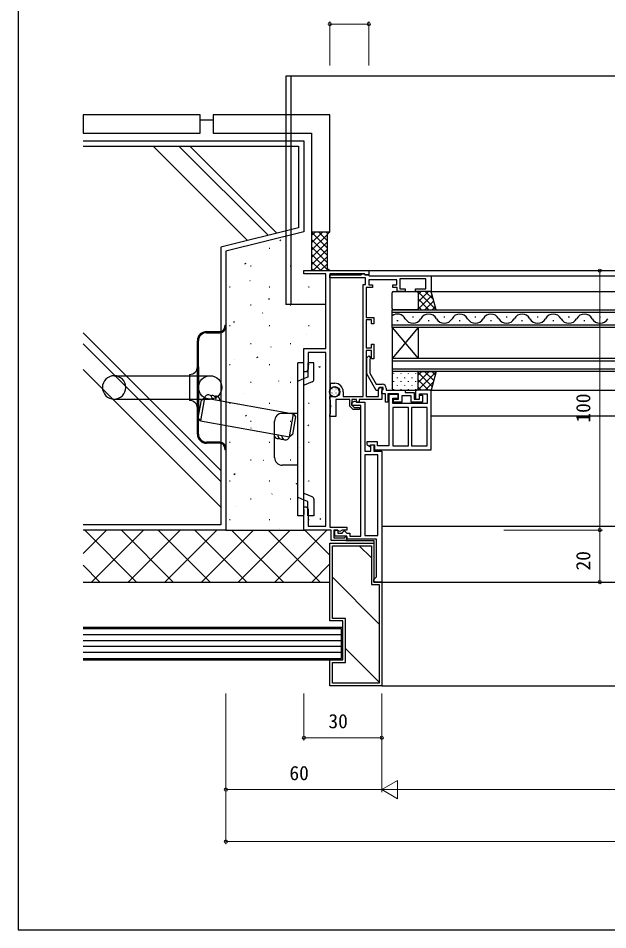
# Model space of a CAD drawing. Units: millimetres, scale not verified. Extents: x -437 to 438, y -681 to 679.
# Drawn here: x -436.8 to -209.7, y -681.2 to -329.9 of the extents above; entities that cross this region are included whole.
import ezdxf
from ezdxf.enums import TextEntityAlignment as Align

# ---------------------------------------------------------------- set-up
doc = ezdxf.new("R2010")
doc.units = ezdxf.units.MM
doc.header["$LTSCALE"] = 4
for name, color, linetype in [('0-2_YKK_11', 7, 'Continuous'), ('0-3_YKK_12', 2, 'Continuous'), ('0-4_YKK_13', 4, 'Continuous'), ('0-6_YKK_ZWAK', 7, 'Continuous'), ('0-7_YSS_K', 3, 'Continuous')]:
    doc.layers.add(name, color=color, linetype=linetype)
doc.layers.add('0-5_YKK_D', color=6, linetype='Continuous', lineweight=18)
doc.styles.add('ＭＳ ゴシック', font='')
doc.styles.get('ＭＳ ゴシック').set_extended_font_data('MS Gothic')

msp = doc.modelspace()

# ---------------------------------------------------------------- linework, layer by layer
at = {"layer": '0-2_YKK_11'}
for points in [[(-316.767, -428.4), (-316.767, -526), (-310.267, -526), (-310.267, -527.2), (-311.947, -527.2), (-312.917, -527.76), (-313.367, -527.5), (-313.667, -527.2), (-315.267, -527.2), (-315.267, -530.2), (-311.029, -530.2), (-310.712, -529.651), (-310.267, -529.77), (-310.267, -531.2), (-316.267, -531.2), (-316.267, -527.2), (-326.767, -527.2), (-326.767, -521.158), (-326.647, -520.975), (-326.647, -520.425), (-326.767, -520.242), (-326.767, -520.158), (-326.647, -519.975), (-326.647, -519.425), (-326.767, -519.242), (-326.767, -518.2), (-325.767, -518.2), (-325.167, -519.239), (-325.167, -525.7), (-318.267, -525.7), (-318.267, -458.7), (-325.167, -458.7), (-325.167, -465.161), (-325.767, -466.2), (-326.767, -466.2), (-326.767, -457.2), (-318.267, -457.2), (-318.267, -428.4), (-326.767, -428.4), (-326.767, -427.2)], [(-326.767, -427.2), (-301.767, -427.2), (-301.767, -428.8), (-303.067, -428.8), (-303.267, -428.6), (-303.467, -428.4), (-316.767, -428.4)], [(-303.967, -475.7), (-303.967, -432.5), (-302.967, -432.5), (-302.967, -430), (-316.767, -430), (-316.767, -428.8), (-304.667, -428.8), (-304.467, -428.6), (-304.267, -428.4), (-303.667, -428.4), (-303.467, -428.6), (-303.267, -428.8), (-301.967, -428.8), (-301.767, -429), (-301.567, -429.2), (-277.767, -429.2), (-277.767, -435.2), (-283.767, -435.2), (-283.767, -434.2), (-279.767, -434.2), (-279.767, -430.4), (-289.767, -430.4), (-289.767, -434.2), (-287.767, -434.2), (-287.767, -435.2), (-290.767, -435.2), (-290.767, -433.7), (-292.467, -433.7), (-292.467, -432.7), (-290.967, -432.7), (-290.967, -430.7), (-301.767, -430.7), (-301.767, -432.7), (-300.267, -432.7), (-300.267, -433.7), (-302.767, -433.7), (-302.767, -445.2), (-299.767, -445.2), (-299.767, -447.7), (-300.767, -447.7)], [(-300.767, -447.7), (-300.767, -446.2), (-302.767, -446.2), (-302.767, -457), (-300.767, -457), (-300.767, -455.5), (-299.767, -455.5), (-299.767, -461.2), (-300.767, -461.2), (-300.767, -458), (-302.767, -458), (-302.767, -475.7), (-297.967, -475.7), (-297.967, -472.893), (-297.567, -472.2), (-296.767, -472.2), (-296.767, -476.9), (-305.467, -476.9), (-305.467, -477.9), (-306.467, -477.9), (-306.467, -476.9), (-308.267, -476.9), (-308.267, -479.069), (-307.436, -479.9), (-305.267, -479.9), (-305.267, -480.7), (-307.767, -480.7), (-309.067, -479.4), (-309.067, -476.9), (-314.467, -476.9), (-314.467, -483.4), (-316.767, -483.4), (-316.767, -482.6), (-316.617, -482.406), (-316.467, -482.213), (-316.467, -479.858), (-316.347, -479.675), (-316.347, -479.125), (-316.467, -478.942), (-316.467, -477.087)], [(-298.86, -473.4), (-302.567, -466.979), (-302.567, -460.851), (-301.791, -460.076), (-300.943, -460.924), (-301.367, -461.349), (-301.367, -466.657), (-298.86, -471), (-296.567, -471)], [(-314.867, -472.1), (-315.643, -472.1), (-316.097, -472.554), (-316.467, -472.4), (-316.467, -470.6), (-314.867, -470.6)], [(-311.567, -473.9), (-311.567, -475.7), (-303.967, -475.7)], [(-295.067, -472.5), (-295.067, -473.2), (-287.767, -473.2), (-287.767, -474.2), (-284.267, -474.2), (-284.267, -476.7), (-282.267, -476.7), (-282.267, -475.2), (-281.067, -475.2), (-281.067, -477.9), (-285.467, -477.9), (-285.467, -475.4), (-289.067, -475.4), (-289.067, -477.9), (-292.267, -477.9), (-292.267, -476.7), (-290.267, -476.7), (-290.267, -474.7), (-294.367, -474.7), (-294.367, -477.9), (-295.267, -477.9), (-295.267, -474.7), (-296.767, -474.7), (-296.767, -473.5), (-296.467, -473.2), (-296.267, -473), (-296.267, -472.2), (-297.567, -472.2), (-298.26, -473.4), (-298.86, -473.4)], [(-316.467, -477.087), (-316.617, -476.894), (-316.767, -476.7), (-316.767, -475.7), (-314.867, -475.7)]]:
    msp.add_lwpolyline(points, dxfattribs=at)
for points in [[(-277.767, -496.2), (-277.767, -473.2), (-283.767, -473.2), (-283.767, -476.7), (-282.267, -476.7), (-282.267, -474.7), (-279.267, -474.7), (-279.267, -478.4), (-292.467, -478.4), (-292.467, -476.4), (-290.467, -476.4), (-290.467, -474.9), (-293.967, -474.9), (-293.967, -494.7), (-298.367, -494.7), (-298.367, -493.1), (-302.467, -493.1), (-302.467, -494.247), (-301.319, -494.91), (-300.967, -494.3), (-299.567, -494.3), (-299.567, -496.2)], [(-296.767, -496.7), (-296.767, -547.2), (-299.767, -547.2), (-299.767, -546.2), (-299.267, -545.7), (-298.767, -545.2), (-298.767, -530.7), (-310.267, -530.7), (-310.267, -529.5), (-314.867, -529.5), (-314.867, -527.2), (-313.667, -527.2), (-313.667, -528.3), (-312.067, -528.3), (-311.767, -528), (-311.267, -527.5), (-311.067, -527.5), (-310.567, -528), (-310.267, -528.3), (-309.067, -528.3), (-309.067, -529.5), (-304.767, -529.5), (-304.767, -479.1), (-308.267, -479.1), (-308.267, -478.049), (-307.213, -477.44), (-306.767, -477.65), (-306.471, -477.9), (-303.267, -477.9), (-303.267, -496.7), (-300.967, -496.7), (-300.967, -494.3), (-299.767, -494.3), (-299.767, -496.7)], [(-286.467, -494.7), (-286.467, -479.9), (-292.467, -479.9), (-292.467, -494.7)], [(-279.267, -494.7), (-279.267, -479.9), (-285.267, -479.9), (-285.267, -494.7)], [(-298.267, -529.2), (-298.267, -498.2), (-303.267, -498.2), (-303.267, -529.2)]]:
    msp.add_lwpolyline(points, close=True, dxfattribs=at)
for centre, radius, start, end in [((-314.867, -473.9), 3.3, 0.00001, 89.99999), ((-314.867, -473.9), 1.8, 269.99999, 90.00001), ((-296.567, -472.5), 1.5, 0.00001, 89.99999)]:
    msp.add_arc(centre, radius, start, end, dxfattribs=at)
at = {"layer": '0-3_YKK_12'}
for p, q in [((-0.8, -352.2), (-333.767, -352.2)), ((-331.767, -352.2), (-331.767, -367.2)), ((-331.767, -367.2), (-331.767, -440.204)), ((-302.067, -427.2), (-0.8, -427.2)), ((-278.067, -429.2), (-0.8, -429.2)), ((-278.267, -435.2), (-0.8, -435.2)), ((-318.267, -440.206), (-333.767, -440.206)), ((-292.767, -442.3), (-0.8, -442.3)), ((-0.8, -443.3), (-292.767, -443.3)), ((-284.889, -444.94), (-284.489, -444.94)), ((-272.889, -444.94), (-272.489, -444.94)), ((-260.889, -444.94), (-260.489, -444.94)), ((-248.889, -444.94), (-248.489, -444.94)), ((-236.889, -444.94), (-236.489, -444.94)), ((-224.889, -444.94), (-224.489, -444.94)), ((-212.889, -444.94), (-212.489, -444.94)), ((-292.767, -448.1), (-0.8, -448.1)), ((-292.767, -449.1), (-292.767, -466.1)), ((-282.767, -449.1), (-292.767, -461.1)), ((-292.767, -449.1), (-282.767, -461.1)), ((-290.889, -446.46), (-290.489, -446.46)), ((-282.767, -449.1), (-282.767, -461.1)), ((-278.889, -446.46), (-278.489, -446.46)), ((-266.889, -446.46), (-266.489, -446.46)), ((-254.889, -446.46), (-254.489, -446.46)), ((-242.889, -446.46), (-242.489, -446.46)), ((-230.889, -446.46), (-230.489, -446.46)), ((-218.889, -446.46), (-218.489, -446.46)), ((-0.8, -461.1), (-292.767, -461.1)), ((-0.8, -462.1), (-292.767, -462.1)), ((-0.8, -465.1), (-292.767, -465.1)), ((-0.8, -466.1), (-292.767, -466.1)), ((-278.267, -473.2), (-0.8, -473.2)), ((-277.767, -483.2), (-0.8, -483.2)), ((-296.767, -525.7), (-0.8, -525.7)), ((-297.267, -547.2), (-0.8, -547.2))]:
    msp.add_line(p, q, dxfattribs=at)
for points in [[(-333.767, -352.2), (-333.767, -367.2), (-333.767, -440.204)], [(-0.8, -449.1), (-292.767, -449.1), (-292.767, -442.3)], [(-315.267, -531.2), (-316.267, -531.2), (-316.267, -530.2)], [(-310.567, -531.2), (-299.767, -531.2), (-299.767, -546.2)], [(-299.767, -546.7), (-299.767, -547.2), (-299.267, -547.2)]]:
    msp.add_lwpolyline(points, dxfattribs=at)
for centre, start, end in [((-290.689, -447.377), 29.20254, 127.20069), ((-284.689, -444.023), 209.20254, 330.79746), ((-278.689, -447.377), 29.20254, 150.79746), ((-272.689, -444.023), 209.20254, 330.79746), ((-266.689, -447.377), 29.20254, 150.79746), ((-260.689, -444.023), 209.20254, 330.79746), ((-254.689, -447.377), 29.20254, 150.79746), ((-248.689, -444.023), 209.20254, 330.79746), ((-242.689, -447.377), 29.20254, 150.79746), ((-236.689, -444.023), 209.20254, 330.79746), ((-230.689, -447.377), 29.20254, 150.79746), ((-224.689, -444.023), 209.20254, 330.79746), ((-218.689, -447.377), 29.20254, 150.79746), ((-212.689, -444.023), 209.20254, 330.79746)]:
    msp.add_arc(centre, 3.437, start, end, dxfattribs=at)
at = {"layer": '0-4_YKK_13'}
for p, q in [((-292.267, -435.2), (-283.267, -435.2)), ((-277.767, -435.2), (-283.267, -435.2)), ((-282.859, -435.2), (-275.77, -442.288)), ((-282.767, -436.38), (-281.587, -435.2)), ((-282.767, -439.209), (-278.758, -435.2)), ((-280.03, -435.2), (-276.879, -438.351)), ((-292.767, -441.8), (-292.767, -435.7)), ((-283.03, -442.3), (-277.363, -436.633)), ((-282.767, -435.7), (-282.767, -441.8)), ((-282.767, -438.12), (-278.587, -442.3)), ((-280.202, -442.3), (-276.742, -438.84)), ((-283.267, -442.3), (-292.267, -442.3)), ((-282.767, -440.948), (-281.415, -442.3)), ((-277.373, -442.3), (-276.12, -441.047)), ((-357.167, -448.2), (-356.767, -448.2)), ((-357.167, -448.2), (-357.167, -448.7)), ((-356.767, -448.2), (-356.767, -448.7)), ((-356.767, -448.7), (-356.767, -495.7)), ((-364.267, -450.7), (-359.167, -450.7)), ((-364.267, -451.1), (-359.167, -451.1)), ((-367.767, -464.2), (-367.767, -454.2)), ((-367.367, -464.2), (-367.367, -454.2)), ((-329.07, -521.7), (-329.064, -462.7)), ((-326.767, -462.7), (-329.064, -462.7)), ((-326.77, -521.7), (-326.769, -462.7)), ((-325.193, -462.7), (-325.193, -468.2)), ((-322.893, -462.7), (-325.193, -462.7)), ((-322.893, -469.077), (-322.892, -462.7)), ((-370.767, -467.2), (-370.767, -477.2)), ((-367.767, -480.2), (-367.767, -464.2)), ((-367.367, -464.2), (-367.367, -480.2)), ((-292.767, -466.6), (-292.767, -472.7)), ((-283.267, -466.1), (-292.267, -466.1)), ((-292.204, -466.785), (-292.204, -466.985)), ((-289.374, -466.785), (-289.374, -466.985)), ((-286.544, -466.785), (-286.544, -466.985)), ((-283.714, -466.785), (-283.714, -466.985)), ((-283.071, -466.1), (-282.982, -466.189)), ((-282.856, -466.316), (-277.372, -471.799)), ((-282.817, -473.2), (-275.786, -466.169)), ((-282.767, -467.493), (-281.374, -466.1)), ((-282.767, -470.321), (-278.546, -466.1)), ((-282.767, -472.7), (-282.767, -466.6)), ((-280.243, -466.1), (-276.751, -469.592)), ((-277.414, -466.1), (-276.129, -467.385)), ((-399.867, -467.7), (-362.867, -467.7)), ((-323.519, -470.004), (-326.693, -471.287)), ((-292.204, -469.815), (-292.204, -470.015)), ((-290.789, -468.4), (-290.789, -468.6)), ((-289.374, -469.815), (-289.374, -470.015)), ((-287.959, -468.4), (-287.959, -468.6)), ((-286.544, -469.815), (-286.544, -470.015)), ((-285.129, -468.4), (-285.129, -468.6)), ((-283.714, -469.815), (-283.714, -470.015)), ((-282.767, -469.233), (-278.8, -473.2)), ((-279.989, -473.2), (-276.896, -470.107)), ((-316.639, -473.443), (-316.614, -473.443)), ((-316.469, -472.835), (-316.464, -472.833)), ((-316.356, -473.41), (-316.314, -473.382)), ((-316.146, -474.141), (-316.141, -474.139)), ((-315.927, -472.755), (-315.902, -472.755)), ((-315.119, -471.948), (-315.094, -471.948)), ((-315.119, -473.443), (-315.094, -473.443)), ((-315.074, -472.341), (-315.069, -472.339)), ((-315.011, -472.52), (-314.97, -472.492)), ((-314.775, -473.655), (-314.77, -473.654)), ((-314.407, -472.755), (-314.382, -472.755)), ((-313.599, -473.443), (-313.574, -473.443)), ((-313.215, -473.103), (-313.21, -473.101)), ((-292.267, -473.2), (-283.267, -473.2)), ((-292.204, -472.845), (-292.204, -473.045)), ((-290.789, -471.43), (-290.789, -471.63)), ((-289.374, -472.845), (-289.374, -473.045)), ((-287.959, -471.43), (-287.959, -471.63)), ((-286.544, -472.845), (-286.544, -473.045)), ((-285.129, -471.43), (-285.129, -471.63)), ((-283.714, -472.845), (-283.714, -473.045)), ((-277.767, -473.2), (-283.267, -473.2)), ((-282.767, -472.061), (-281.628, -473.2)), ((-399.867, -476.7), (-362.867, -476.7)), ((-315.927, -474.25), (-315.902, -474.25)), ((-315.847, -475.455), (-315.842, -475.454)), ((-315.454, -474.772), (-315.412, -474.744)), ((-315.119, -474.938), (-315.094, -474.938)), ((-314.407, -474.25), (-314.382, -474.25)), ((-314.407, -475.745), (-314.382, -475.745)), ((-314.287, -474.903), (-314.282, -474.901)), ((-313.599, -474.938), (-313.574, -474.938)), ((-367.767, -490.2), (-367.767, -480.2)), ((-367.367, -490.2), (-367.367, -480.2)), ((-329.069, -482.2), (-335.068, -482.2)), ((-338.069, -499.199), (-338.068, -485.2)), ((-359.167, -493.3), (-364.267, -493.3)), ((-359.167, -493.7), (-364.267, -493.7)), ((-357.167, -495.7), (-357.167, -496.2)), ((-356.767, -496.2), (-357.167, -496.2)), ((-356.767, -495.7), (-356.767, -496.2)), ((-329.071, -502.2), (-335.069, -502.199)), ((-326.696, -515.593), (-328.996, -514.663)), ((-323.521, -514.395), (-326.696, -513.112)), ((-325.196, -516.199), (-326.696, -515.593)), ((-325.196, -521.699), (-325.196, -516.199)), ((-322.896, -515.322), (-322.896, -521.7)), ((-326.77, -521.7), (-329.07, -521.699)), ((-322.896, -521.7), (-325.196, -521.7))]:
    msp.add_line(p, q, dxfattribs=at)
for points in [[(-283.267, -442.3), (-275.767, -442.3), (-277.767, -435.2)], [(-283.267, -466.1), (-275.767, -466.1), (-277.767, -473.2)], [(-325.193, -468.2), (-326.693, -468.806), (-328.993, -469.735)]]:
    msp.add_lwpolyline(points, dxfattribs=at)
for centre, radius in [((-362.867, -472.2), 4.5), ((-314.867, -473.9), 2)]:
    msp.add_circle(centre, radius, dxfattribs=at)
for centre, radius, start, end in [((-292.267, -435.7), 0.5, 90, 180), ((-283.267, -435.7), 0.5, 0, 90), ((-292.267, -441.8), 0.5, 180, 270), ((-283.267, -441.8), 0.5, 270, 0), ((-359.167, -448.7), 2.4, 270, 0), ((-359.167, -448.7), 2, 270, 0), ((-364.267, -454.2), 3.5, 90, 180), ((-364.267, -454.2), 3.1, 90, 180), ((-370.767, -464.2), 3, 270, 0), ((-292.267, -466.6), 0.5, 90, 180), ((-283.267, -466.6), 0.5, 0, 90), ((-399.867, -472.2), 4.5, 90, 270), ((-399.867, -472.2), 4.5, 270, 90), ((-323.893, -469.077), 1, 291.99783, 0), ((-292.267, -472.7), 0.5, 180, 270), ((-283.267, -472.7), 0.5, 270, 0), ((-370.767, -480.2), 3, 0, 90), ((-335.068, -485.2), 3, 89.99873, 179.99878), ((-364.267, -490.2), 3.5, 180, 270), ((-364.267, -490.2), 3.1, 180, 270), ((-359.167, -495.7), 2.4, 0, 90), ((-359.167, -495.7), 2, 0, 90), ((-335.069, -499.199), 3, 179.99878, 269.99845), ((-323.896, -515.322), 1, 0, 67.99665)]:
    msp.add_arc(centre, radius, start, end, dxfattribs=at)
at = {"layer": '0-5_YKK_D'}
for p, q in [((-316.767, -348.2), (-316.767, -331.2)), ((-316.767, -332.2), (-301.767, -332.2)), ((-301.767, -348.2), (-301.767, -331.2)), ((-249.767, -427.2), (-211.767, -427.2)), ((-212.767, -427.2), (-212.767, -527.2)), ((-249.767, -527.2), (-211.767, -527.2)), ((-249.767, -527.2), (-211.767, -527.2)), ((-212.767, -527.2), (-212.767, -547.2)), ((-249.767, -547.2), (-211.767, -547.2)), ((-356.767, -590.2), (-356.767, -628.2)), ((-356.767, -590.2), (-356.767, -648.2)), ((-326.767, -590.2), (-326.767, -608.2)), ((-296.767, -590.2), (-296.767, -628.2)), ((-296.767, -590.2), (-296.767, -628.2)), ((-296.767, -590.2), (-296.767, -608.2)), ((-296.767, -607.2), (-326.767, -607.2)), ((-296.767, -627.2), (-290.705, -623.7)), ((-290.705, -630.7), (-290.705, -623.7)), ((-356.767, -627.2), (-296.767, -627.2)), ((-296.767, -627.2), (-290.705, -630.7)), ((-296.767, -627.2), (-284.643, -627.2)), ((-289.767, -627.2), (291.167, -627.2)), ((358.167, -647.2), (-356.767, -647.2))]:
    msp.add_line(p, q, dxfattribs=at)
for centre in [(-316.767, -332.2), (-301.767, -332.2), (-212.767, -427.2), (-212.767, -527.2), (-212.767, -527.2), (-212.767, -547.2), (-326.767, -607.2), (-296.767, -607.2), (-356.767, -627.2), (-356.767, -647.2)]:
    msp.add_circle(centre, 0.637, dxfattribs=at)
at = {"layer": '0-6_YKK_ZWAK'}
msp.add_line((-436.8, 643.8), (-436.8, -681.2), dxfattribs=at)
msp.add_lwpolyline([(-436.8, -681.2), (438.2, -681.2), (438.2, 643.8)], dxfattribs=at)
at = {"layer": '0-7_YSS_K'}
for p, q in [((-411.802, -369.2), (-411.767, -369.2)), ((-361.767, -369.2), (-366.767, -369.2)), ((-384.787, -379.2), (-348.433, -415.555)), ((-374.888, -379.2), (-340.513, -413.575)), ((-370.645, -379.2), (-337.119, -412.726)), ((-323.767, -412.2), (-323.767, -427.2)), ((-323.767, -413.672), (-322.295, -412.2)), ((-323.767, -416.5), (-319.467, -412.2)), ((-317.767, -418.393), (-323.767, -412.393)), ((-323.767, -419.329), (-317.767, -413.329)), ((-317.767, -415.565), (-321.131, -412.2)), ((-317.535, -412.968), (-318.303, -412.2)), ((-317.767, -413.2), (-316.767, -412.2)), ((-317.767, -413.2), (-317.767, -426.198)), ((-336, -415.626), (-335.583, -415.35)), ((-317.767, -421.221), (-323.767, -415.221)), ((-323.767, -422.157), (-317.767, -416.157)), ((-340.157, -418.495), (-339.907, -418.495)), ((-317.767, -424.05), (-323.767, -418.05)), ((-323.767, -424.986), (-317.767, -418.986)), ((-317.445, -427.2), (-323.767, -420.878)), ((-349.446, -424.526), (-349.029, -424.25)), ((-320.274, -427.2), (-323.767, -423.707)), ((-323.153, -427.2), (-317.767, -421.814)), ((-320.324, -427.2), (-317.767, -424.643)), ((-347.282, -425.37), (-347.032, -425.37)), ((-332.082, -425.37), (-331.832, -425.37)), ((-331.957, -425.528), (-331.91, -425.512)), ((-323.102, -427.2), (-323.767, -426.535)), ((-317.767, -426.2), (-316.767, -427.2)), ((-317.496, -427.2), (-317.131, -426.835)), ((-347.558, -431.053), (-347.511, -431.036)), ((-355.357, -433.445), (-355.107, -433.445)), ((-340.157, -433.445), (-339.907, -433.445)), ((-324.957, -433.445), (-324.707, -433.445)), ((-340.422, -438.142), (-340.005, -437.866)), ((-328.727, -438.589), (-328.68, -438.573)), ((-347.282, -440.32), (-347.032, -440.32)), ((-332.082, -440.32), (-331.832, -440.32)), ((-342.678, -443.53), (-342.631, -443.513)), ((-355.357, -448.395), (-355.107, -448.395)), ((-353.868, -447.042), (-353.451, -446.766)), ((-340.157, -448.395), (-339.907, -448.395)), ((-324.957, -448.395), (-324.707, -448.395)), ((-411.802, -451.181), (-358.767, -504.216)), ((-325.733, -451.734), (-325.686, -451.717)), ((-411.802, -455.423), (-358.767, -508.458)), ((-347.282, -455.27), (-347.032, -455.27)), ((-339.448, -456.591), (-339.401, -456.574)), ((-332.082, -455.27), (-331.832, -455.27)), ((-355.357, -463.345), (-355.107, -463.345)), ((-353.399, -461.531), (-353.352, -461.514)), ((-344.844, -460.658), (-344.427, -460.382)), ((-340.157, -463.345), (-339.907, -463.345)), ((-324.957, -463.345), (-324.707, -463.345)), ((-411.802, -465.323), (-358.767, -518.358)), ((-320.853, -464.21), (-320.806, -464.194)), ((-320.831, -464.353), (-320.414, -464.077)), ((-347.282, -470.22), (-347.032, -470.22)), ((-336.454, -469.735), (-336.407, -469.718)), ((-332.082, -470.22), (-331.832, -470.22)), ((-365.05, -476.271), (-330.746, -482.352)), ((-350.169, -474.592), (-350.122, -474.575)), ((-355.357, -478.295), (-355.107, -478.295)), ((-340.157, -478.295), (-339.907, -478.295)), ((-324.957, -478.295), (-324.707, -478.295)), ((-349.266, -483.174), (-348.849, -482.898)), ((-331.574, -482.212), (-331.527, -482.195)), ((-366.621, -485.132), (-332.317, -491.214)), ((-347.282, -485.17), (-347.032, -485.17)), ((-347.175, -487.736), (-347.128, -487.719)), ((-332.082, -485.17), (-331.832, -485.17)), ((-325.253, -486.869), (-324.836, -486.593)), ((-355.357, -493.245), (-355.107, -493.245)), ((-340.157, -493.245), (-339.907, -493.245)), ((-328.344, -495.273), (-328.297, -495.256)), ((-324.957, -493.245), (-324.707, -493.245)), ((-347.282, -500.12), (-347.032, -500.12)), ((-342.295, -500.213), (-342.248, -500.196)), ((-332.082, -500.12), (-331.832, -500.12)), ((-353.688, -505.69), (-353.271, -505.414)), ((-355.357, -508.195), (-355.107, -508.195)), ((-340.157, -508.195), (-339.907, -508.195)), ((-329.675, -509.385), (-329.258, -509.109)), ((-325.35, -508.417), (-325.303, -508.4)), ((-324.957, -508.195), (-324.707, -508.195)), ((-347.282, -515.07), (-347.032, -515.07)), ((-339.065, -513.274), (-339.018, -513.257)), ((-332.082, -515.07), (-331.832, -515.07)), ((-353.016, -518.214), (-352.969, -518.198)), ((-355.357, -523.145), (-355.107, -523.145)), ((-340.157, -523.145), (-339.907, -523.145)), ((-324.957, -523.145), (-324.707, -523.145)), ((-320.651, -523.001), (-320.234, -522.725)), ((-320.47, -520.894), (-320.423, -520.877)), ((-336.071, -526.418), (-336.024, -526.402)), ((-402.749, -527.2), (-411.802, -536.253)), ((-391.207, -547.2), (-411.207, -527.2)), ((-388.607, -527.2), (-408.607, -547.2)), ((-377.065, -547.2), (-397.065, -527.2)), ((-374.464, -527.2), (-394.464, -547.2)), ((-362.923, -547.2), (-382.923, -527.2)), ((-360.322, -527.2), (-380.322, -547.2)), ((-348.781, -547.2), (-368.781, -527.2)), ((-346.18, -527.2), (-366.18, -547.2)), ((-356.767, -527.2), (-326.267, -527.2)), ((-334.639, -547.2), (-354.639, -527.2)), ((-332.038, -527.2), (-352.038, -547.2)), ((-320.497, -547.2), (-340.497, -527.2)), ((-317.896, -527.2), (-337.896, -547.2)), ((-316.767, -536.788), (-326.355, -527.2)), ((-305.494, -533.2), (-300.767, -537.927)), ((-405.35, -547.2), (-411.802, -540.748)), ((-316.767, -540.213), (-323.754, -547.2)), ((-411.802, -547.2), (-316.767, -547.2)), ((-315.767, -545.378), (-297.767, -563.378)), ((-312.267, -567.5), (-411.802, -567.5)), ((-312.267, -569.8), (-411.802, -569.8)), ((-312.267, -572.1), (-411.802, -572.1)), ((-312.267, -574.4), (-411.802, -574.4)), ((-310.767, -572.828), (-297.767, -585.828)), ((-296.767, -587.2), (-0.8, -587.2))]:
    msp.add_line(p, q, dxfattribs=at)
for points in [[(-366.767, -374.2), (-366.767, -367.2), (-411.767, -367.2), (-411.767, -374.2)], [(-323.767, -374.2), (-323.767, -412.2), (-316.767, -412.2), (-316.767, -367.2), (-361.767, -367.2), (-361.767, -374.2)], [(-365.05, -476.271), (-366.621, -485.132), (-367.431, -483.973), (-366.209, -477.081)], [(-332.317, -491.211), (-330.746, -482.349), (-329.935, -483.509), (-331.157, -490.401)], [(-316.767, -532.2), (-299.767, -532.2), (-299.767, -547.2), (-296.767, -547.2), (-296.767, -587.2), (-316.767, -587.2), (-316.767, -577.2), (-311.767, -577.2), (-311.767, -562.2), (-316.767, -562.2)], [(-315.767, -533.2), (-300.767, -533.2), (-300.767, -548.2), (-297.767, -548.2), (-297.767, -586.2), (-315.767, -586.2), (-315.767, -578.2), (-310.767, -578.2), (-310.767, -561.2), (-315.767, -561.2)]]:
    msp.add_lwpolyline(points, close=True, dxfattribs=at)
for points in [[(-411.802, -377.2), (-326.767, -377.2), (-326.767, -412.2), (-356.767, -419.7), (-356.767, -527.2), (-411.802, -527.2)], [(-411.802, -379.2), (-328.767, -379.2), (-328.767, -410.638), (-358.767, -418.138), (-358.767, -525.2), (-411.802, -525.2)], [(-411.802, -577.2), (-311.767, -577.2), (-311.767, -564.7), (-411.802, -564.7)], [(-411.802, -576.7), (-312.267, -576.7), (-312.267, -565.2), (-411.802, -565.2)]]:
    msp.add_lwpolyline(points, dxfattribs=at)
for centre, start, end in [((-363.574, -476.532), 349.95608, 169.95606), ((-362.097, -476.794), 349.95608, 109.95609), ((-360.62, -477.055), 349.95608, 109.95609), ((-336.746, -490.424), 169.95608, 289.95609), ((-335.269, -490.685), 169.95608, 289.95609), ((-333.792, -490.947), 169.95608, 349.95606)]:
    msp.add_arc(centre, 1.5, start, end, dxfattribs=at)

# ---------------------------------------------------------------- texts
at = {"layer": '0-5_YKK_D', "style": 'ＭＳ ゴシック'}
for s, p in [('100', (-214.767, -485.765)), ('20', (-214.767, -542.74))]:
    msp.add_text(s, height=5.499, rotation=90, dxfattribs=at).set_placement(p, align=Align.BOTTOM_LEFT)
for s, p in [('30', (-317.307, -605.2)), ('60', (-332.328, -625.2))]:
    msp.add_text(s, height=5.499, dxfattribs=at).set_placement(p, align=Align.BOTTOM_LEFT)

doc.saveas('drawing.dxf')
